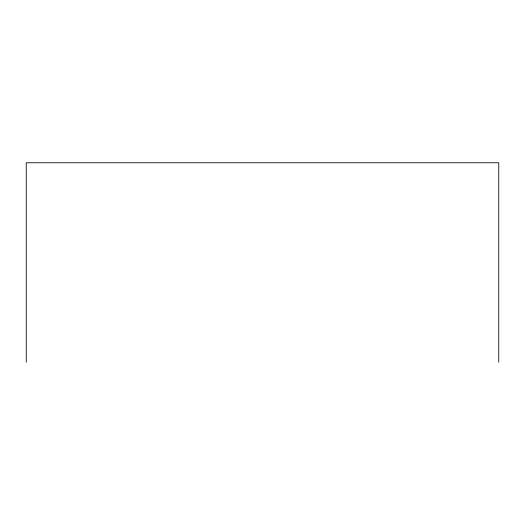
<?xml version="1.0" encoding="UTF-8"?>
<svg xmlns="http://www.w3.org/2000/svg" width="525" height="525" viewBox="0 0 525 525"><rect width="100%" height="100%" fill="white"/><g stroke="black" fill="none" stroke-linecap="round" stroke-linejoin="round"><path stroke-width="0.79" d="M498.75 362.224L498.75 162.776L26.25 162.776L26.25 362.224"/></g></svg>
